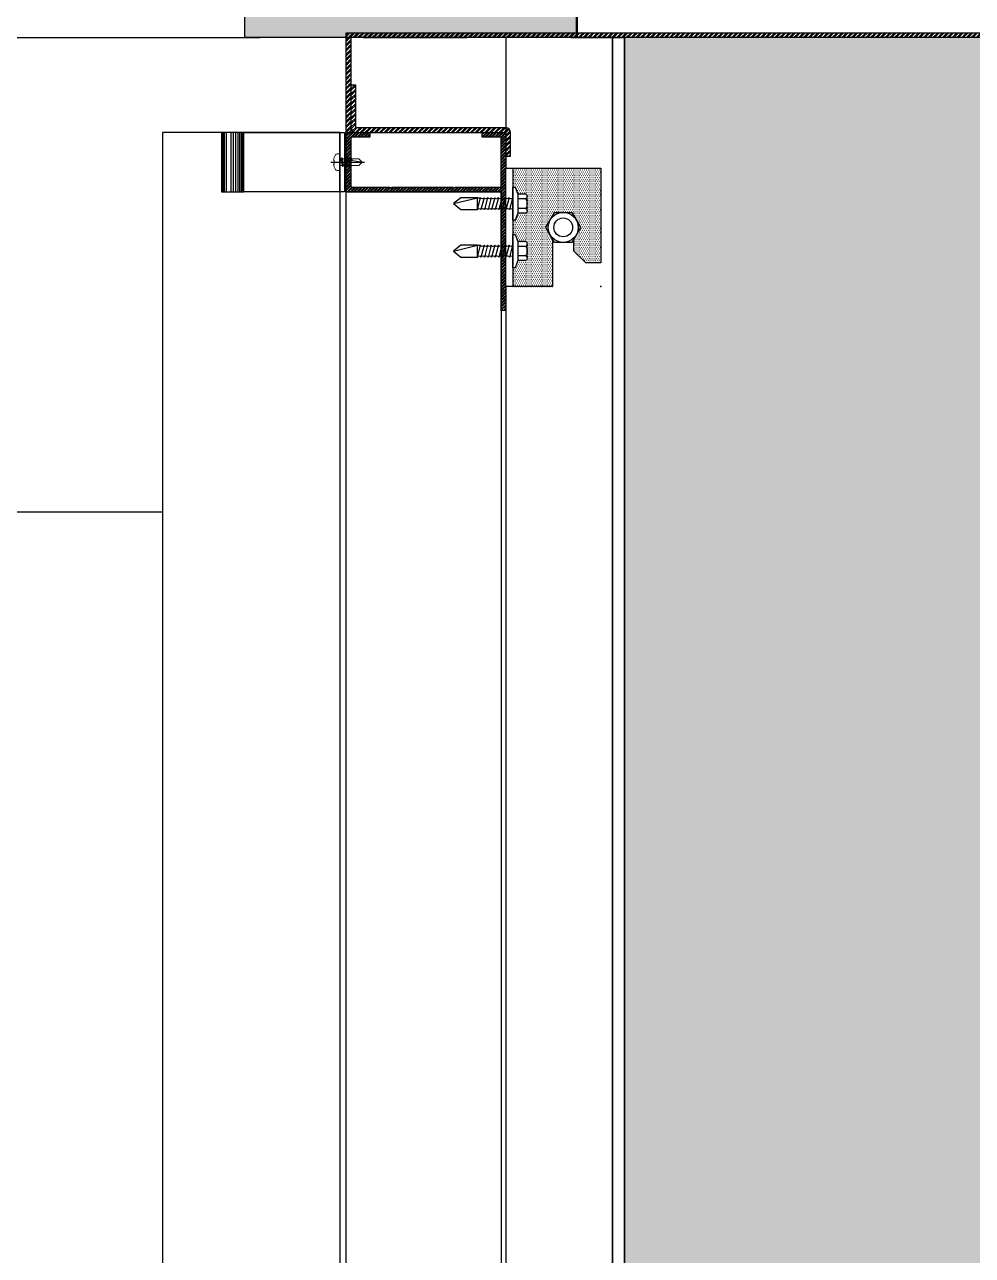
# Model space of a CAD drawing. Header units: millimetres. Extents: x -1379 to 1385823, y -4884429 to 548763.
# Drawn here: x 742925 to 743325, y -2335664 to -2335145 of the extents above; entities that cross this region are included whole.
import ezdxf
from ezdxf.xclip import XClip

# ---------------------------------------------------------------- set-up
doc = ezdxf.new("R2010")
doc.units = ezdxf.units.MM
doc.header["$XCLIPFRAME"] = 0
doc.set_wipeout_variables(frame=1)
for name, pattern in [('CENTER', [50.800000000000004, 31.75, -6.35, 6.35, -6.35]), ('TA_GL_000.70000', [1.925, 0.7, -0.175, 0.175, -0.175, 0.7]), ('TA_HL_001.00000', [6.5, 3.55, -2.95])]:
    doc.linetypes.add(name, pattern=pattern)
for name, color, linetype in [('000 - 0_SYM_DWG_GRIDLINE_MAIN_COLOR_251', 7, 'Continuous'), ('000 - CONCRETE_COL_CUT_COLOR_1', 7, 'Continuous'), ('000 - CONCRETE_COL_CUT_COLOR_5', 7, 'Continuous'), ('000 - CONCRETE_COL_HATCH_', 7, 'Continuous'), ('000 - CONCRETE_COL_WIPEOUT_', 7, 'Continuous'), ('000 - CONCRETE_PRECAST_HATCH_', 7, 'Continuous'), ('000 - CONCRETE_PRECAST_MAIN_COLOR_4', 7, 'Continuous'), ('000 - CONCRETE_PRECAST_WIPEOUT_', 7, 'Continuous'), ('000 - CONCRETE_WALL_MAIN_COLOR_1', 7, 'Continuous'), ('000 - GRID', 7, 'CENTER'), ('000 - STRUCTURE_STEEL_FRAMING_MAIN_COLOR_1', 7, 'Continuous'), ('000 - STRUCTURE_STEEL_FRAMING_WIPEOUT_', 7, 'Continuous'), ('010 - ASPG_ACCESSORIES_MAIN_COLOR_1', 7, 'Continuous'), ('010 - ASPG_ACCESSORIES_MAIN_COLOR_2', 7, 'Continuous'), ('010 - ASPG_ACCESSORIES_SUB_COLOR_3', 7, 'Continuous'), ('010 - ASPG_EXTR_MAIN_COLOR_2', 7, 'Continuous'), ('010 - ASPG_EXTR_WIPEOUT_', 7, 'Continuous'), ('010 - ASPG_FASTERN_MAIN_COLOR_1', 7, 'Continuous'), ('010 - ASPG_FASTERN_SUB_COLOR_2', 7, 'Continuous'), ('010 - ASPG_FASTERN_WIPEOUT_', 7, 'Continuous'), ('010 - ASPG_FLASHING_CUT_COLOR_3', 7, 'Continuous'), ('010 - ASPG_FLASHING_CUT_COLOR_4', 7, 'Continuous'), ('010 - ASPG_FLASHING_HATCH_', 7, 'Continuous'), ('010 - ASPG_FRAMING_CUT_COLOR_4', 7, 'Continuous'), ('010 - ASPG_FRAMING_HATCH_', 7, 'Continuous'), ('010 - ASPG_FRAMING_SUB_COLOR_2', 7, 'Continuous'), ('010 - ASPG_FRAMING_WIPEOUT_', 7, 'Continuous'), ('Center Line', 7, 'CENTER'), ('HATCH', 7, 'Continuous')]:
    doc.layers.add(name, color=color, linetype=linetype)
doc.layers.add('010 - ASPG_ACCESSORIES_DEF_SUB', color=7, linetype='Continuous', plot=False)
doc.layers.add('SCREW', color=7, linetype='Continuous', lineweight=5)
doc.layers.add('WALL-E', color=7, linetype='Continuous', lineweight=50)
doc.layers.get('000 - CONCRETE_WALL_MAIN_COLOR_1').off()
doc.styles.add('TA', font='', dxfattribs={"height": 4.5})
doc.styles.get('TA').set_extended_font_data('Cordia New')

# ---------------------------------------------------------------- blocks, each defined once
blk = doc.blocks.new('*U3374')
at = {"color": 7}
blk.add_wipeout([(1.77351466845721e-10, 499.99999999997453), (-3.637978807091713e-11, 500.00000000015643), (3.5561242839321494e-10, 500.0000000000946), (2.8830982046201825e-10, 500.00000000005093), (5.3660187404602766e-11, 499.999999999749), (5.002220859751105e-12, 500.0000000001055), (2.955857780762017e-11, 500.0000000001419), (3.774403012357652e-11, 500.00000000014916), (4.374669515527785e-10, 500.0000000001128), (1.1641532182693481e-10, 499.9999999998872), (6.639311322942376e-11, 499.9999999997963), (1.318767317570746e-11, 500.00000000019645), (1.914486347232014e-10, 499.99999999996726), (3.6561687011271715e-10, 500.0000000002037), (3.042259777430445e-10, 499.9999999997963), (2.5920599000528455e-10, 499.99999999986903), (-4389.999999999941, 500.0000000001237), (-4389.999999999556, 1.6007106751203537e-10), (-4690.000000013393, 1.4551915228366852e-10), (-4690.000000013491, 1000.0000000001382), (-4438.333333394881, 999.9999999997381), (-4438.333333395117, 700.0000000000582), (11120.000000000346, 700.0000000001019), (11120.000000000757, 1000.0000000001601), (11370.000000000058, 999.9999999999854), (11370.00000000029, -1.9281287677586079e-10), (11070.000000000022, -1.2732925824820995e-10), (11070.000000000087, 99.99999999991996), (7499.999999151067, 100.00000000023283), (7499.999999151119, -1.5643308870494366e-10), (7200.000000377419, -1.7462298274040222e-10), (7200.000000377392, 99.99999999979991), (1999.999998937184, 99.9999999998472), (1999.9999989374883, 500.00000000008004), (300.000000567346, 500.0000000001419), (300.000000567406, -2.473825588822365e-10), (4.092726157978177e-12, -1.8189894035458565e-11), (-9.094947017729282e-11, 499.9999999997344), (-3.319655661471188e-11, 500.0000000001164), (2.773958840407431e-11, 500.00000000004366), (-1.1641532182693481e-10, 499.9999999997963), (-3.001332515850663e-11, 499.9999999997344), (-4.411049303598702e-11, 499.9999999997526), (-5.547917680814862e-11, 499.9999999997708), (5.002220859751105e-12, 499.99999999967986), (2.5283952709287405e-10, 499.999999999829), (3.283275873400271e-10, 499.9999999997708), (-5.411493475548923e-11, 499.9999999997126)], dxfattribs=at).dxf.layer = '000 - CONCRETE_COL_WIPEOUT_'
at = {"layer": '000 - CONCRETE_COL_HATCH_'}
h = blk.add_hatch(dxfattribs=at)
h.set_pattern_fill('AR-CONC', scale=0.04)
h.set_pattern_definition([(49.99999999999999, (74083.33333125441, -828906.8256906054), (7.28738675984016, -0.6375634215561234), [0.762, -8.382000000000001]), (355, (74083.33333125441, -828906.8256906054), (-1.409736856998774, 7.642273809561406), [0.6096, -6.7056233668]), (100.4514447, (74083.94061153439, -828906.8788207454), (5.877649883614131, 7.004710076487804), [0.6476003519999999, -7.123609783999998]), (46.18420000000001, (74083.33333125441, -828904.7936906054), (10.8431616356852, -1.681693117309086), [1.143, -12.573]), (96.63555760999992, (74084.2369272544, -828904.9338306055), (9.49616536206012, 9.897044983908861), [0.9714009256, -10.6854243264]), (351.1841511700001, (74083.33333125441, -828904.7936906054), (9.496165362599081, 9.897044983421306), [0.9143986828, -10.0583892768]), (21, (74084.34933125442, -828905.3016906055), (6.064575650765299, -4.090607927483505), [0.762, -8.382000000000001]), (326.0000000000001, (74084.34933125442, -828905.3016906055), (2.472081133905883, 7.367518644892771), [0.6096, -6.7056]), (71.45144499999999, (74084.85471255837, -828905.6425746015), (8.536656771148646, 3.27691075543621), [0.6476003520000001, -7.123597503999999]), (37.50000000000001, (74083.33333125441, -828906.8256906054), (0.1235441300236727, 3.382201554926124), [0, -6.62432, 0, -6.807200000000001, 0, -6.731000000000001]), (7.499999999999999, (74083.33333125441, -828906.8256906054), (2.67278650041223, 4.00722299272478), [0, -3.88112, 0, -6.47192, 0, -2.5654]), (327.5, (74081.0676512544, -828906.8256906054), (5.423623806674856, -0.2291497597069377), [0, -2.54, 0, -7.9248, 0, -10.5156]), (317.5, (74080.0516512544, -828906.8256906054), (5.925167255440722, 1.017059641333321), [0, -3.302, 0, -5.26288, 0, -7.4676])])
h.paths.add_polyline_path([(-1.667805984044525e-10, 1.091393642127514e-11), (300.000000567059, 0), (300.000000567059, 500), (1999.999998937245, 500), (1999.999998937245, 100), (7200.000000377069, 100), (7200.000000377069, 0), (7499.99999915075, 0), (7499.999999150748, 100), (11070, 100), (11070, 0), (11369.99999999988, 0), (11369.99999999988, 1000), (11120.00000000035, 1000), (11120.00000000035, 700), (-4438.333333395189, 700), (-4438.333333395189, 1000), (-4690.000000013853, 1000), (-4690.000000013737, 0), (-4389.999999999884, 0), (-4389.999999999884, 500), (0, 500)])
at = {"layer": '000 - CONCRETE_COL_CUT_COLOR_1', "color": 7, "lineweight": -2}
blk.add_lwpolyline([(300.000000567059, 500), (1999.999998937245, 500), (1999.999998937245, 100), (7200.000000377069, 100), (7200.000000377069, 0), (7499.99999915075, 0), (7499.999999150748, 100), (11070, 100), (11070, 0), (11369.99999999988, 0), (11369.99999999988, 1000), (11120.00000000035, 1000), (11120.00000000035, 700), (-4438.333333395189, 700), (-4438.333333395189, 1000), (-4690.000000013853, 1000), (-4690.000000013737, 0), (-4389.999999999884, 0), (-4389.999999999884, 500), (0, 500)], dxfattribs=at)
blk = doc.blocks.new('C-1-IV01-AR-2553-01-B_20260707-194854_SEC_2553')
at = {"layer": 'WALL-E', "color": 7}
blk.add_line((365.0000007968629, 114425), (365.0000007968629, 109825), dxfattribs=at)
at = {"layer": '000 - CONCRETE_COL_CUT_COLOR_5', "color": 7}
blk.add_blockref('*U3374', (5075.000000811182, 108825), dxfattribs=at)
blk = doc.blocks.new('*U3409')
at = {"layer": '000 - 0_SYM_DWG_GRIDLINE_MAIN_COLOR_251', "color": 7, "linetype": 'ByBlock', "ltscale": 5}
blk.add_line((5, -3.713201177722702e-14), (-34.0273549425019, 5.063226455371825e-15), dxfattribs=at)
at = {"color": 7, "style": 'TA', "flags": 1}
blk.add_attdef('LOCATION', (5.999999999999999, -6.000000000000001), '', height=4.5, rotation=270, dxfattribs=at)
blk = doc.blocks.new('*U3392')
at = {"color": 7}
blk.add_wipeout([(-224.99999999999636, 4.702087608166039e-10), (-175.00000000006185, 4.702087608166039e-10), (-175.00000000006185, 6149.99999999962), (-224.99999999999636, 6149.99999999962)], dxfattribs=at).dxf.layer = '000 - STRUCTURE_STEEL_FRAMING_WIPEOUT_'
at = {"layer": '000 - STRUCTURE_STEEL_FRAMING_MAIN_COLOR_1', "color": 7}
for points in [[(-224.9999999999964, 4.694129529525526e-10), (-180.0000000001711, 4.694129529525526e-10), (-180.0000000001711, 6150.000000000002), (-224.9999999999964, 6150.000000000002)], [(-180.000000000171, 4.694129529525526e-10), (-175.0000000000547, 4.694129529525526e-10), (-175.0000000000547, 6150.000000000002), (-180.000000000171, 6150.000000000002)]]:
    blk.add_lwpolyline(points, close=True, dxfattribs=at)
blk = doc.blocks.new('*U3382')
at = {"color": 7}
blk.add_wipeout([(6110.0000101724245, 67.79999999998087), (6110.0000101724245, 144.79999999717688), (1.017242993839318e-05, 144.79999999717688), (1.017242993839318e-05, 67.79999999998086)], dxfattribs=at).dxf.layer = '010 - ASPG_EXTR_WIPEOUT_'
at = {"layer": '010 - ASPG_EXTR_MAIN_COLOR_2', "color": 7}
blk.add_lwpolyline([(6109.999999999999, 69.79999999998108), (6109.999999999999, 144.799999997177), (1.06581410364015e-14, 144.799999997177), (1.06581410364015e-14, 69.79999999998108)], close=True, dxfattribs=at)
blk = doc.blocks.new('*U3397')
at = {"layer": '010 - ASPG_FLASHING_HATCH_'}
h = blk.add_hatch(dxfattribs=at)
h.set_pattern_fill('ANSI32', scale=0.03)
h.set_pattern_definition([(45, (250.000000001979, 1.999999999534339), (-1.01027881362028, 1.01027881362028), []), (45, (250.673519501979, 1.999999999534339), (-1.01027881362028, 1.01027881362028), [])])
h.paths.add_polyline_path([(304.0000000020245, -3.783497959375381e-10), (302.0000000020245, -3.783497959375381e-10), (302.0000000020245, 39.99999999915644), (-65.29999999989559, 39.99999999915644), (-65.29999999989559, -3.778950485866517e-10), (-67.29999999989559, -3.778950485866517e-10), (-67.29999999989559, 41.99999999915644), (304.0000000020245, 41.99999999915644)])
h = blk.add_hatch(dxfattribs=at)
h.set_pattern_fill('ANSI32', scale=0.03)
h.set_pattern_definition([(45, (0, 0), (-1.01027881362028, 1.01027881362028), []), (45, (0.6735195, 0), (-1.01027881362028, 1.01027881362028), [])])
edge = h.paths.add_edge_path()
edge.add_line((-65.29999999999927, 20), (-65.29999999999927, 2))
edge.add_arc((-63.29999999999927, 2), 2, 180, 270)
edge.add_line((-63.29999999999927, 0), (0, 0))
edge.add_line((0, 0), (0, -10))
edge.add_line((0, -10), (2, -10))
edge.add_line((2, -10), (2, 0))
edge.add_arc((0, 0), 2, 0, 90)
edge.add_line((0, 2), (-63.29999999999927, 2))
edge.add_line((-63.29999999999927, 2), (-63.29999999999927, 20))
edge.add_line((-63.29999999999927, 20), (-65.29999999999927, 20))
at = {"layer": '010 - ASPG_FLASHING_CUT_COLOR_3', "color": 7}
blk.add_lwpolyline([(304.0000000020245, -3.783497959375381e-10), (302.0000000020245, -3.783497959375381e-10), (302.0000000020245, 39.99999999915644), (-65.29999999989559, 39.99999999915644), (-65.29999999989559, -3.778950485866517e-10), (-67.29999999989559, -3.778950485866517e-10), (-67.29999999989559, 41.99999999915644), (304.0000000020245, 41.99999999915644)], close=True, dxfattribs=at)
at = {"layer": '010 - ASPG_FLASHING_CUT_COLOR_4', "color": 7}
blk.add_lwpolyline([(-65.29999999999927, 20), (-65.29999999999927, 2, 0.414213562373095), (-63.29999999999927, 0), (0, 0), (0, -10), (2, -10), (2, 0, 0.414213562373095), (0, 2), (-63.29999999999927, 2), (-63.29999999999927, 20)], format="xyb", close=True, dxfattribs=at)
blk = doc.blocks.new('000_ASPG_TYP_FILES_20260218-010703_FRAME_EXTR_HONLIZONTAL')
at = {"layer": '010 - ASPG_FRAMING_HATCH_'}
h = blk.add_hatch(dxfattribs=at)
h.set_pattern_fill('ANSI32', scale=0.1)
h.set_pattern_definition([(45, (0, 0), (-0.6735192090801867, 0.6735192090801867), []), (45, (0.4490130000000001, 0), (-0.6735192090801867, 0.6735192090801867), [])])
edge = h.paths.add_edge_path()
edge.add_line((74.69999999999993, 1.999999999999991), (25.00001525878906, 2))
edge.add_line((25.00001525878906, 2), (25.00001525878906, 67))
edge.add_arc((24.70001525878907, 67), 0.2999999999999972, 0, 90.00000000000067)
edge.add_line((24.70001525878906, 67.3), (0.3000152587890632, 67.3))
edge.add_arc((0.3000152587890611, 67), 0.2999999999999972, 89.99999999999973, 180)
edge.add_line((1.52587890625e-05, 67), (1.525878906077915e-05, 57.60001831054687))
edge.add_arc((0.3000152587890608, 57.60001831054687), 0.3, 180, 270)
edge.add_line((0.3000152587890608, 57.30001831054688), (1.700015258788947, 57.30001831054688))
edge.add_arc((1.700015258788948, 57.60001831054687), 0.2999999999999972, 269.9999999999999, 359.9999999999986)
edge.add_line((2.000015258788947, 57.60001831054687), (2.000015258789062, 65.0000183105446))
edge.add_arc((2.300015258789063, 65.00001831054459), 0.3000000000000003, 90.00000000000648, 179.9999999999973, ccw=False)
edge.add_line((2.300015258789029, 65.3000183105446), (22.70001525878903, 65.30001831054688))
edge.add_arc((22.70001525878906, 65.00001831054686), 0.3000000000000114, 2.6716406864579767e-12, 90.00000000000608, ccw=False)
edge.add_line((23.00001525878906, 65.00001831054688), (23.00001525878906, 48.97000122070312))
edge.add_line((23.00001525878906, 48.97000122070312), (23.50001525878906, 48.47000122070312))
edge.add_line((23.50001525878906, 48.47000122070312), (23.00001525878906, 47.97000122070312))
edge.add_line((23.00001525878906, 47.97000122070312), (23.00001525878906, 22.33001708984375))
edge.add_line((23.00001525878906, 22.33001708984375), (23.50001525878906, 21.83001708984375))
edge.add_line((23.50001525878906, 21.83001708984375), (23.00001525878906, 21.33001708984375))
edge.add_line((23.00001525878906, 21.33001708984375), (23.00001525878906, 2.299999999999542))
edge.add_arc((22.70001525878906, 2.299999999999542), 0.3000000000000007, -90.00000000000142, 0, ccw=False)
edge.add_line((22.70001525878905, 1.999999999999542), (2.300015258789056, 2))
edge.add_arc((2.300015258789062, 2.3), 0.3, 179.9999999999999, 269.9999999999988, ccw=False)
edge.add_line((2.000015258789062, 2.300000000000001), (2.000015258789062, 9.69999999999909))
edge.add_arc((1.700015258789062, 9.69999999999909), 0.3, 0, 89.99999999996272)
edge.add_line((1.700015258789258, 9.99999999999909), (0.3000152587892575, 10))
edge.add_arc((0.3000152587890625, 9.7), 0.3000000000000007, 89.99999999996277, 180)
edge.add_line((1.52587890625e-05, 9.7), (1.525878906077915e-05, 0.3000000000000007))
edge.add_arc((0.3000152587890608, 0.3), 0.3, 179.9999999999999, 270.0000000000007)
edge.add_line((0.3000152587890644, 0), (74.69998779296884, 8.958276434944437e-13))
at = {"layer": '010 - ASPG_ACCESSORIES_DEF_SUB', "color": 7}
for p in [(0, 67.3), (25, 67.3), (25, 67.3), (0, 57.3), (6.123233995736766e-16, 10), (6.123233995736766e-16, 10), (0, 0), (75, 2), (75, -4.592426431133934e-15)]:
    blk.add_point(p, dxfattribs=at)
at = {"layer": '010 - ASPG_FRAMING_CUT_COLOR_4', "color": 7}
blk.add_line((75, 0.300018310546875), (75, 1.700018310545602), dxfattribs=at)
blk.add_lwpolyline([(74.69999999999993, 1.999999999999991), (25.00001525878906, 2), (25.00001525878906, 67, 0.414213562373095), (24.70001525878906, 67.3), (0.3000152587890625, 67.3, 0.414213562373095), (1.52587890625e-05, 67), (1.525878906077915e-05, 57.60001831054687, 0.4142135623730923), (0.3000152587890608, 57.30001831054688), (1.700015258788947, 57.30001831054688, 0.4142135623730854), (2.000015258788947, 57.60001831054687), (2.000015258789062, 65.0000183105446, -0.4142135623730596), (2.300015258789029, 65.3000183105446), (22.70001525878903, 65.30001831054688, -0.4142135623731242), (23.00001525878906, 65.00001831054688), (23.00001525878906, 48.97000122070312), (23.50001525878906, 48.47000122070312), (23.00001525878906, 47.97000122070312), (23.00001525878906, 22.33001708984375), (23.50001525878906, 21.83001708984375), (23.00001525878906, 21.33001708984375), (23.00001525878906, 2.299999999999542, -0.4142135623731028), (22.70001525878905, 1.999999999999542), (2.300015258789056, 2, -0.4142135623730898), (2.000015258789062, 2.300000000000001), (2.000015258789062, 9.69999999999909, 0.4142135623729053), (1.700015258789258, 9.99999999999909), (0.3000152587892575, 10, 0.4142135623732862), (1.52587890625e-05, 9.7), (1.525878906077915e-05, 0.3000000000000007, 0.4142135623730993), (0.3000152587890644, 0), (74.69998779296884, 8.958276434944437e-13)], format="xyb", dxfattribs=at)
for centre, start, end in [((2.300003051757812, 65), 90, 180), ((0.3000030517578125, 57.60000610351562), 180, 270), ((1.70001220703125, 57.60000610351562), 270, 0), ((0.3000030517578125, 9.70001220703125), 90, 180), ((1.70001220703125, 9.70001220703125), 0, 90), ((0.3000030517578125, 0.300018310546875), 180, 270), ((2.300003051757812, 2.300018310546875), 180, 270), ((22.70001220703125, 2.300018310546875), 270, 0), ((74.69999694824219, 1.70001220703125), 0, 90), ((74.69999694824219, 0.300018310546875), 270, 0)]:
    blk.add_arc(centre, 0.3, start, end, dxfattribs=at)
blk = doc.blocks.new('PZG35-9D5')
at = {"layer": 'Center Line', "color": 7}
blk.add_line((1.4210854715202e-14, 3.733653355866409), (1.4210854715202e-14, -10.53404386090006), dxfattribs=at)
at = {"layer": 'SCREW', "color": 7}
for p, q in [((-1.399999999999963, 2.842170943040401e-14), (-1.399999999999963, -1.090192378864657)), ((1.399999999999991, 0), (1.399999999999991, -0.5901923788647139)), ((-1.850000000000009, -1.399999999999977), (1.850000000000037, -0.8999999999999773)), ((-1.850000000000009, -1.399999999999977), (-1.399999999999963, -1.090192378864685)), ((-1.850000000000009, -1.399999999999977), (-1.399999999999963, -1.709807621135297)), ((-1.850000000000009, -2.699999999999989), (1.850000000000037, -2.199999999999989)), ((-1.850000000000009, -2.699999999999989), (-1.399999999999963, -2.390192378864697)), ((-1.850000000000009, -2.699999999999989), (-1.399999999999963, -3.009807621135309)), ((-1.850000000000009, -4), (-1.399999999999963, -3.690192378864708)), ((-1.850000000000009, -4), (-0.9911470940920566, -3.883938796498938)), ((-1.850000000000009, -4), (-1.399999999999963, -4.30980762113532)), ((-1.399999999999963, -1.090192378864685), (1.399999999999991, -0.5901923788646855)), ((-1.399999999999963, -1.709807621135297), (1.399999999999991, -1.209807621135297)), ((-1.399999999999963, -1.709807621135269), (-1.399999999999963, -2.390192378864697)), ((-1.399999999999963, -2.390192378864697), (1.399999999999991, -1.890192378864697)), ((-1.399999999999963, -3.009807621135309), (1.399999999999991, -2.509807621135309)), ((-1.399999999999963, -3.009807621135309), (-1.399999999999963, -3.690192378864708)), ((-1.399999999999963, -3.690192378864708), (-0.8446989986695002, -3.591031485769975)), ((-1.399999999999963, -4.30980762113532), (-1.184865735341859, -4.271390788160659)), ((-1.399999999999963, -4.309807621135349), (-1.399999999999963, -8.099999999999966)), ((0.5619885887190463, -3.339837273736322), (1.399999999999991, -3.190192378864708)), ((0.7141825614195483, -3.653488843051434), (1.850000000000037, -3.5)), ((0.7141825614195483, -3.932275020881832), (1.399999999999991, -3.80980762113532)), ((0.7141825614195483, -4.612659778611231), (1.399999999999991, -4.49019237886472)), ((0.7141825614195483, -4.953488843051389), (1.850000000000037, -4.800000000000011)), ((0.7141825614195483, -5.232275020881843), (1.399999999999991, -5.109807621135332)), ((1.850000000000037, -0.8999999999999773), (1.399999999999991, -0.5901923788646855)), ((1.850000000000037, -0.8999999999999773), (1.399999999999991, -1.209807621135297)), ((1.399999999999991, -1.209807621135269), (1.399999999999991, -1.890192378864725)), ((1.850000000000037, -2.199999999999989), (1.399999999999991, -1.890192378864697)), ((1.850000000000037, -2.199999999999989), (1.399999999999991, -2.509807621135309)), ((1.399999999999991, -2.50980762113528), (1.399999999999991, -3.190192378864708)), ((1.850000000000037, -3.5), (1.399999999999991, -3.190192378864708)), ((1.850000000000037, -3.5), (1.399999999999991, -3.80980762113532)), ((1.399999999999991, -3.809807621135349), (1.399999999999991, -4.490192378864691)), ((1.850000000000037, -4.800000000000011), (1.399999999999991, -4.49019237886472)), ((1.850000000000037, -4.800000000000011), (1.399999999999991, -5.109807621135332)), ((1.399999999999991, -5.109807621135332), (1.399999999999991, -8.099999999999966)), ((1.4210854715202e-14, -9.5), (-1.399999999999963, -8.099999999999966)), ((1.4210854715202e-14, -9.5), (1.399999999999991, -8.099999999999966))]:
    blk.add_line(p, q, dxfattribs=at)
blk.add_lwpolyline([(1.4210854715202e-14, -9.5), (0.7141825614195483, -5.232275020881843), (0.7141825614195483, -3.600899293750615, 0.4176573264866609), (0.4106596181599826, -3.300919979679151, 0.1081021898226624), (-0.8446989986694433, -3.591031485769975), (-1.399999999999991, -4.701675652739141)], format="xyb", dxfattribs=at)
blk = doc.blocks.new('*U3136')
at = {"layer": 'SCREW', "color": 7}
blk.add_lwpolyline([(3.026373332565058, 1.780836269555209, 0.09905967801670053), (0.7999999999999687, 2.546427498927414), (0.7999999999999687, 2.274284095813357), (-0.800000000000054, 2.274284095813357), (-0.800000000000054, 2.546427498927414, 0.09905967801670058), (-3.026373332565143, 1.780836269555209, 0.2665876613401604), (-3.500000000000043, 0.9556546004010897), (-3.500000000000043, 0.1999999999999886, 0.4142135623730938), (-3.300000000000054, 0), (3.299999999999997, 0, 0.4142135623731049), (3.499999999999986, 0.1999999999999886), (3.499999999999957, 0.9556546004010897, 0.2665876613401604)], format="xyb", close=True, dxfattribs=at)
blk.add_blockref('PZG35-9D5', (-1.4210854715202e-14, 0), dxfattribs=at)
blk = doc.blocks.new('000_ASPG_TYP_FILES_BK_FOR_ASPG_LOUVERS_SIDE_VIEW')
at = {"color": 7}
blk.add_point((0, 0), dxfattribs=at)
at = {"layer": '010 - ASPG_ACCESSORIES_MAIN_COLOR_1', "color": 7}
blk.add_line((2.79999999951724, -12.5), (2.799999999517242, 12.5), dxfattribs=at)
for points in [[(43.17999999949825, -12.50000000000001), (0.7999999995172387, -12.5), (0.7999999995172418, 12.5), (43.17999999949825, 12.49999999999999)], [(52.54210937342759, 12.49999999999999), (43.17999999949825, 12.49999999999999), (43.17999999949825, -12.50000000000001), (52.54210937342759, -12.50000000000001)]]:
    blk.add_lwpolyline(points, close=True, dxfattribs=at)
at = {"layer": '010 - ASPG_ACCESSORIES_SUB_COLOR_3', "color": 7}
for p, q in [((43.48372785679658, -12.50000000000001), (43.48372785679658, 12.49999999999999)), ((43.82918409431386, -12.50000000000001), (43.82918409431386, 12.49999999999999)), ((44.33902061745357, -12.50000000000001), (44.33902061745357, 12.49999999999999)), ((44.99628855260289, -12.50000000000001), (44.99628855260289, 12.49999999999999)), ((45.77913785439068, -12.50000000000001), (45.77913785439068, 12.49999999999999)), ((46.66154368294792, -12.50000000000001), (46.66154368294792, 12.49999999999999)), ((47.61417156696189, -12.50000000000001), (47.61417156696189, 12.49999999999999)), ((48.60535259125209, -12.50000000000001), (48.60535259125209, 12.49999999999999)), ((50.58023310564295, -12.50000000000001), (50.58023310564295, 12.49999999999999)), ((51.44406688054369, -12.50000000000001), (51.44406688054369, 12.49999999999999)), ((52.09853623026083, -12.50000000000001), (52.09853623026083, 12.49999999999999)), ((52.47158924202904, -12.50000000000001), (52.47158924202904, 12.49999999999999))]:
    blk.add_line(p, q, dxfattribs=at)
at = {"layer": 'SCREW', "color": 7, "rotation": 270}
blk.add_blockref('*U3136', (2.799999999517238, 0), dxfattribs=at)
blk = doc.blocks.new('A$C57452C2B')
at = {"layer": '010 - ASPG_FASTERN_MAIN_COLOR_1', "color": 7}
for p, q in [((0.006999045638622192, 0.0310014414566524), (0.004499045638596044, 0.02100144145664729)), ((0.002999045638603093, 0.0005014414566630876), (0.002999045638603093, 0.004001441456665589)), ((0.009999045638608095, 1.441456674911024e-06), (0.003999045638607868, 1.441456674911024e-06)), ((0.004999045638612643, 0.0005014414566630876), (0.004999045638612643, 0.004001441456665589)), ((0.00899904563860332, 0.0005014414566630876), (0.00899904563860332, 0.004001441456665589)), ((0.01099904563861287, 0.0005014414566630876), (0.01099904563861287, 0.004001441456665589))]:
    blk.add_line(p, q, dxfattribs=at)
for points in [[(0.004499045638596044, 0.02100144145664729), (0.004499045638596044, 0.02800144145665229), (0.006999045638622192, 0.0310014414566524), (0.009499045638591497, 0.02800144145665229), (0.009499045638591497, 0.02100144145664729)], [(0.01399904563859877, 0.005001441456641942), (0.01399904563859877, 0.006001441456646717), (-9.543613828100206e-07, 0.006001441456646717), (-9.543613828100206e-07, 0.005001441456641942), (0.002999045638603093, 0.004001441456651378), (0.01099904563861287, 0.004001441456651378)]]:
    blk.add_lwpolyline(points, close=True, dxfattribs=at)
for centre, radius, start, end in [((0.003999045638607868, 0.001251441456645352), 0.001250000000000001, 216.8698976458434, 323.1301023541566), ((0.00699904563859377, 0.004251441456631255), 0.00425, 241.9275130644351, 298.0724869355649), ((0.009999045638608095, 0.001251441456645352), 0.001250000000000001, 216.8698976458434, 323.1301023541566)]:
    blk.add_arc(centre, radius, start, end, dxfattribs=at)
at = {"layer": '010 - ASPG_FASTERN_SUB_COLOR_2', "color": 7}
for p, q in [((0.009499045638591497, 0.02100144145664729), (0.004499045638596044, 0.01966169549449148)), ((0.004499045638596044, 0.02100144145664729), (0.004499045638596044, 0.01966169549450399))]:
    blk.add_line(p, q, dxfattribs=at)
for points in [[(0.004499045638596044, 0.01666169549449137, 0.6666666666666493), (0.004499045638596044, 0.01816169549449853), (0.009499045638591497, 0.01950144145665433, 0.666666666666649), (0.009499045638591497, 0.01800144145664717)], [(0.004499045638596044, 0.01516169549448421, 0.6666666666666493), (0.004499045638596044, 0.01666169549449137), (0.009499045638591497, 0.01800144145664717, 0.666666666666649), (0.009499045638591497, 0.01650144145664001)], [(0.004499045638596044, 0.01366169549449125, 0.6666666666666493), (0.004499045638596044, 0.01516169549448421), (0.009499045638591497, 0.01650144145664001, 0.666666666666649), (0.009499045638591497, 0.01500144145664706)], [(0.004499045638596044, 0.0121616954944983, 0.6666666666666493), (0.004499045638596044, 0.01366169549449125), (0.009499045638591497, 0.01500144145664706, 0.666666666666649), (0.009499045638591497, 0.01350144145665411)], [(0.004499045638596044, 0.01066169549449114, 0.6666666666666493), (0.004499045638596044, 0.0121616954944983), (0.009499045638591497, 0.01350144145665411, 0.666666666666649), (0.009499045638591497, 0.01200144145664694)], [(0.004499045638596044, 0.009161695494483979, 0.6666666666666493), (0.004499045638596044, 0.01066169549449114), (0.009499045638591497, 0.01200144145664694, 0.666666666666649), (0.009499045638591497, 0.01050144145663978)], [(0.004499045638596044, 0.007661695494491028, 0.6666666666666493), (0.004499045638596044, 0.009161695494483979), (0.009499045638591497, 0.01050144145663978, 0.666666666666649), (0.009499045638591497, 0.00900144145664683)], [(0.004499045638596044, 0.006161695494498076, 0.6666666666666493), (0.004499045638596044, 0.007661695494491028), (0.009499045638591497, 0.00900144145664683, 0.666666666666649), (0.009499045638591497, 0.007501441456653879)], [(0.004745433775980246, 0.006001441456646717, 0.09118867849341893), (0.004499045638596044, 0.006161695494498076), (0.009499045638591497, 0.007501441456653879, 0.666666666666649), (0.009499045638591497, 0.006001441456646717)]]:
    blk.add_lwpolyline(points, format="xyb", dxfattribs=at)
for centre, start, end in [((0.009811545638598318, 0.0202514414566366), 112.6198649481341, 247.380135051866), ((0.004186545638617645, 0.01891169549449501), 292.6198649481341, 67.38013505186593)]:
    blk.add_arc(centre, 0.0008124999999999821, start, end, dxfattribs=at)
blk = doc.blocks.new('A$C6d2a724f')
at = {"color": 7}
blk.add_wipeout([(-3.6571427356175343, 6.334357028550585), (3.6571427356175175, 6.334357028550588), (7.314285471238683, 3.552713678800501e-15), (3.657142735617521, -6.334357028605149), (-3.657142735617531, -6.334357028605153), (-7.314285471009504, 0)], dxfattribs=at).dxf.layer = '010 - ASPG_FASTERN_MAIN_COLOR_1'
at = {"layer": '010 - ASPG_FASTERN_MAIN_COLOR_1', "color": 7}
blk.add_lwpolyline([(-3.657142735617526, 6.334357028550585), (3.657142735617526, 6.334357028550585), (7.314285471238691, 0), (3.657142735617526, -6.334357028605154), (-3.657142735617526, -6.334357028605154), (-7.314285471009498, 0)], close=True, dxfattribs=at)
at = {"layer": '010 - ASPG_FASTERN_SUB_COLOR_2', "color": 7}
for radius in [6.334357028563356, 3.958973143032453]:
    blk.add_circle((0, 0), radius, dxfattribs=at)
blk = doc.blocks.new('A$Cb3d6a647')
at = {"color": 7}
blk.add_wipeout([(-7.275957614183426e-12, -50.00000000001454), (-7.275957614183426e-12, -50.00000000001454), (-7.275957614183426e-12, -3.169020601490047e-12), (39.999999999992724, -3.169020601490047e-12), (39.999999999992724, -39.99999999996679), (33.700000000437285, -39.99999999996679), (28.700000000328135, -34.99999999997134), (28.700000000328135, -24.99999999998043), (27.381980515666537, -21.8180194846384), (24.2000000003245, -20.499999999976794), (21.018019484982464, -21.8180194846384), (19.70000000032087, -24.99999999998043), (19.700000000313583, -50.00000000001454)], dxfattribs=at).dxf.layer = '010 - ASPG_FASTERN_WIPEOUT_'
at = {"layer": 'HATCH'}
h = blk.add_hatch(dxfattribs=at)
h.set_pattern_fill('DOTS', scale=0.5)
h.set_pattern_definition([(0, (0, 0), (0.396875, 0.79375), [0, -0.79375])])
h.paths.add_polyline_path([(2.999999999921783, -3.169020601490047e-12), (2.999999999921783, -8.000000000041384), (3.999999999926558, -8.000000000041384), (4.999999999917119, -11.00000000002728), (8.499999999916781, -11.00000000002728, -0.23606797750147), (8.999999999923148, -12.00000000003206), (8.999999999888663, -19.00000000003706), (4.999999999917126, -19.00000000003706), (3.999999999926562, -22.00000000002296), (2.999999999921783, -22.00000000002296), (2.99999999992178, -28.0000000000232), (3.999999999926558, -28.00000000002319), (4.999999999917122, -31.00000000000909), (8.499999999916781, -31.00000000000909, -0.2360679775014697), (8.999999999923146, -32.00000000001387), (8.999999999888667, -39.00000000001887), (4.999999999917122, -39.00000000001887), (3.999999999926562, -42.00000000000477), (2.999999999921783, -42.00000000000477), (2.999999999921783, -50.00000000001453), (19.70000000031359, -50.00000000001454), (19.70000000032087, -24.99999999997911, -1), (28.70000000032815, -24.99999999997977), (28.70000000032815, -34.99999999997134), (33.70000000043729, -39.99999999996679), (39.99999999999272, -39.99999999996679), (39.99999999999272, -3.169020601490047e-12)])
at = {"color": 7}
blk.add_point((39.99999999999272, -50.00000000001454), dxfattribs=at)
at = {"layer": '010 - ASPG_ACCESSORIES_MAIN_COLOR_1', "color": 7}
blk.add_lwpolyline([(-7.276179658788351e-12, -3.183231456205249e-12), (2.999999999921783, -3.183231456205249e-12), (2.999999999921783, -50.00000000001455), (-7.275957614183426e-12, -50.00000000001455)], close=True, dxfattribs=at)
at = {"layer": '010 - ASPG_ACCESSORIES_MAIN_COLOR_2', "color": 7}
blk.add_lwpolyline([(-7.275957614183426e-12, -3.169020601490047e-12), (39.99999999999272, -3.169020601490047e-12), (39.99999999999272, -39.99999999996679), (33.70000000043729, -39.99999999996679), (28.70000000032815, -34.99999999997134), (28.70000000032815, -24.99999999998043, 1.000000000000001), (19.70000000032087, -24.99999999998044), (19.70000000031359, -50.00000000001454), (-7.275957614183426e-12, -50.00000000001454)], format="xyb", close=True, dxfattribs=at)
at = {"color": 7, "extrusion": (0, 0, -1), "xscale": 1000, "yscale": 1000, "zscale": -1000, "rotation": 270}
for p in [(-9.0014414565685, -8.000954361424192), (-9.0014414565685, -28.000954361406)]:
    blk.add_blockref('A$C57452C2B', p, dxfattribs=at)
at = {"color": 7}
blk.add_blockref('A$C6d2a724f', (24.20000000032451, -24.99999999998042), dxfattribs=at)
blk = doc.blocks.new('*U3399')
at = {"color": 7}
blk.add_wipeout([(1196.999999998602, 2.000000002432671), (25, 2.0000000000002274), (25, 67.29999999975598), (1196.999999998602, 67.3000000021882)], dxfattribs=at).dxf.layer = '010 - ASPG_FRAMING_WIPEOUT_'
at = {"layer": '010 - ASPG_FRAMING_SUB_COLOR_2', "color": 7}
blk.add_lwpolyline([(1196.999999998602, 2.000000002432177), (25, 2), (25, 67.29999999975553), (1196.999999998602, 67.30000000218772)], close=True, dxfattribs=at)
at = {"color": 7, "rotation": 90}
blk.add_blockref('000_ASPG_TYP_FILES_BK_FOR_ASPG_LOUVERS_SIDE_VIEW', (1209.5, 67.30000000123799), dxfattribs=at)
at = {"color": 7, "xscale": -1}
blk.add_blockref('000_ASPG_TYP_FILES_20260218-010703_FRAME_EXTR_HONLIZONTAL', (1222, 2.432177078996271e-09), dxfattribs=at)
at = {"color": 7, "rotation": 270}
blk.add_blockref('A$Cb3d6a647', (1207, 2.432353621804421e-09), dxfattribs=at)
blk = doc.blocks.new('*U3522')
at = {"color": 7}
blk.add_wipeout([(1.6052581486292183e-10, 4600.000000000564), (-5.3660187404602766e-11, 4600.000000000741), (3.4287950256839395e-10, 4600.000000000685), (2.751221472863108e-10, 4600.000000000635), (4.4565240386873484e-11, 4600.000000000328), (4.547473508864641e-13, 4600.000000000703), (2.5920599000528455e-11, 4600.0000000007385), (3.774403012357652e-11, 4600.000000000744), (4.324647306930274e-10, 4600.000000000701), (1.064108801074326e-10, 4600.0000000004675), (6.639311322942376e-11, 4600.000000000393), (3.637978807091713e-12, 4600.000000000791), (1.8280843505635858e-10, 4600.00000000056), (3.583409124985337e-10, 4600.000000000797), (2.928572939708829e-10, 4600.000000000385), (2.523847797419876e-10, 4600.000000000465), (-5.820766091346741e-11, 4600.000000000715), (3.269633452873677e-10, 4600.000000000754), (3.4651748137548566e-10, 4600.000000000743), (3.610693966038525e-10, 4600.0000000007285), (3.1013769330456853e-10, 4600.00000000033), (6.639311322942376e-11, 4600.000000000654), (-2.2737367544323206e-12, 4600.000000000701), (3.979039320256561e-10, 4600.000000000747), (1.673470251262188e-10, 4600.000000000578), (3.979039320256561e-10, 4600.00000000041), (4.547473508864641e-12, 4600.000000000466), (8.36735125631094e-11, 4600.000000000505), (3.1013769330456853e-10, 4600.000000000828), (3.583409124985337e-10, 4600.000000000434), (3.410605131648481e-10, 4600.000000000421), (3.1013769330456853e-10, 4600.000000000396), (-149.9999999995075, 4600.000000000441), (-149.99999999861848, 10.000000000670752), (-139.9999999991619, 10.000000000740329), (-139.99999999851207, 3.4424374462105334e-10), (4.547473508864641e-13, 5.9117155615240335e-12), (-9.640643838793039e-11, 4600.000000000328), (-4.001776687800884e-11, 4600.000000000711), (2.1827872842550278e-11, 4600.000000000634), (-1.2596501619555056e-10, 4600.00000000039), (-3.8198777474462986e-11, 4600.000000000328), (-5.3660187404602766e-11, 4600.000000000346), (-6.639311322942376e-11, 4600.000000000361), (-8.640199666842818e-12, 4600.00000000027), (2.3737811716273427e-10, 4600.000000000418), (3.1013769330456853e-10, 4600.000000000359), (-6.548361852765083e-11, 4600.000000000301)], dxfattribs=at).dxf.layer = '000 - CONCRETE_PRECAST_WIPEOUT_'
at = {"layer": '000 - CONCRETE_PRECAST_HATCH_'}
h = blk.add_hatch(dxfattribs=at)
h.set_pattern_fill('AR-CONC', scale=0.04)
h.set_pattern_definition([(49.99999999999999, (-579.9999999891029, -647286.8256905781), (7.28738675984016, -0.6375634215561234), [0.762, -8.382000000000001]), (355, (-579.9999999891029, -647286.8256905781), (-1.409736856998774, 7.642273809561406), [0.6096, -6.7056233668]), (100.4514447, (-579.3927197091275, -647286.878820718), (5.877649883614131, 7.004710076487804), [0.6476003519999999, -7.123609783999998]), (46.18420000000001, (-579.9999999891029, -647284.7936905781), (10.8431616356852, -1.681693117309086), [1.143, -12.573]), (96.63555760999992, (-579.0964039891137, -647284.9338305781), (9.49616536206012, 9.897044983908861), [0.9714009256, -10.6854243264]), (351.1841511700001, (-579.9999999891029, -647284.7936905781), (9.496165362599081, 9.897044983421306), [0.9143986828, -10.0583892768]), (21, (-578.9839999890996, -647285.3016905781), (6.064575650765299, -4.090607927483505), [0.762, -8.382000000000001]), (326.0000000000001, (-578.9839999890996, -647285.3016905781), (2.472081133905883, 7.367518644892771), [0.6096, -6.7056]), (71.45144499999999, (-578.4786186850856, -647285.6425745741), (8.536656771148646, 3.27691075543621), [0.6476003520000001, -7.123597503999999]), (37.50000000000001, (-579.9999999891029, -647286.8256905781), (0.1235441300236727, 3.382201554926124), [0, -6.62432, 0, -6.807200000000001, 0, -6.731000000000001]), (7.499999999999999, (-579.9999999891029, -647286.8256905781), (2.67278650041223, 4.00722299272478), [0, -3.88112, 0, -6.47192, 0, -2.5654]), (327.5, (-582.2656799891142, -647286.8256905781), (5.423623806674856, -0.2291497597069377), [0, -2.54, 0, -7.9248, 0, -10.5156]), (317.5, (-583.2816799891175, -647286.8256905781), (5.925167255440722, 1.017059641333321), [0, -3.302, 0, -5.26288, 0, -7.4676])])
h.paths.add_polyline_path([(-1.667805984044525e-10, 1.091393642127514e-11), (-139.9999999988577, 5.820766091346741e-10), (-139.9999999994398, 10.00000000058208), (-149.9999999988577, 10.00000000058208), (-149.9999999994398, 4600.000000000582), (0, 4600.000000000582)])
h = blk.add_hatch(dxfattribs=at)
h.set_pattern_fill('ANSI31', scale=0.5)
h.set_pattern_definition([(45, (-579.9999999891029, -647286.8256905781), (-841.8990113502332, 841.8990113502332), [])])
h.paths.add_polyline_path([(-1.667805984044525e-10, 1.091393642127514e-11), (-139.9999999988577, 5.820766091346741e-10), (-139.9999999994398, 10.00000000058208), (-149.9999999988577, 10.00000000058208), (-149.9999999994398, 4600.000000000582), (0, 4600.000000000582)])
at = {"layer": '000 - CONCRETE_PRECAST_MAIN_COLOR_4', "color": 7, "lineweight": -2}
blk.add_lwpolyline([(0, 4600.000000000582), (-1.667805984044525e-10, 1.091393642127514e-11), (-139.9999999988577, 5.820766091346741e-10), (-139.9999999994398, 10.00000000058208)], dxfattribs=at)

msp = doc.modelspace()

# ---------------------------------------------------------------- block references
at = {"color": 7}
ref = msp.add_blockref('C-1-IV01-AR-2553-01-B_20260707-194854_SEC_2553', (733280.8751802484, -2444975.372337859), dxfattribs=at)
XClip(ref).set_block_clipping_path([(15112.608371661743, 103256.545678352), (17063.980780483806, 114562.0509586879)])
at = {"layer": '000 - CONCRETE_WALL_MAIN_COLOR_1', "color": 7}
msp.add_blockref('*U3522', (743157.9589569817, -2335150.37233786), dxfattribs=at)
at = {"layer": '000 - GRID', "color": 7, "linetype": 'TA_GL_000.70000', "xscale": 50, "yscale": 50, "zscale": 50, "rotation": 180}
msp.add_blockref('*U3409', (742792.9589561851, -2335350.372337859), dxfattribs=at)

# ---------------------------------------------------------------- next in the draw order: block references
at = {"color": 7}
msp.add_blockref('*U3392', (743352.9589569832, -2341300.372337859), dxfattribs=at)

# ---------------------------------------------------------------- next in the draw order: block references
at = {"color": 7, "linetype": 'TA_HL_001.00000', "rotation": 90}
msp.add_blockref('*U3382', (743127.9589569832, -2341300.372337859), dxfattribs=at)
at = {"layer": '000 - GRID', "color": 7, "linetype": 'TA_GL_000.70000', "xscale": 50, "yscale": 50, "zscale": 50, "rotation": 180}
msp.add_blockref('*U3409', (742792.9589561851, -2335150.37233786), dxfattribs=at)

# ---------------------------------------------------------------- next in the draw order: block references
at = {"color": 7}
ref = msp.add_blockref('C-1-IV01-AR-2553-01-B_20260707-194854_SEC_2553', (742792.9589561854, -2444975.372337859), dxfattribs=at)
XClip(ref).set_block_clipping_path([(-3810.000000811997, 103256.545678352), (1427.195452885353, 114686.42118983809)])

# ---------------------------------------------------------------- next in the draw order: block references
msp.add_blockref('*U3397', (743127.9589569832, -2335190.372337858), dxfattribs=at)

# ---------------------------------------------------------------- next in the draw order: block references
at = {"color": 7, "linetype": 'TA_HL_001.00000', "rotation": 90}
msp.add_blockref('*U3399', (743127.9589569832, -2336412.372337859), dxfattribs=at)

doc.saveas('drawing.dxf')
